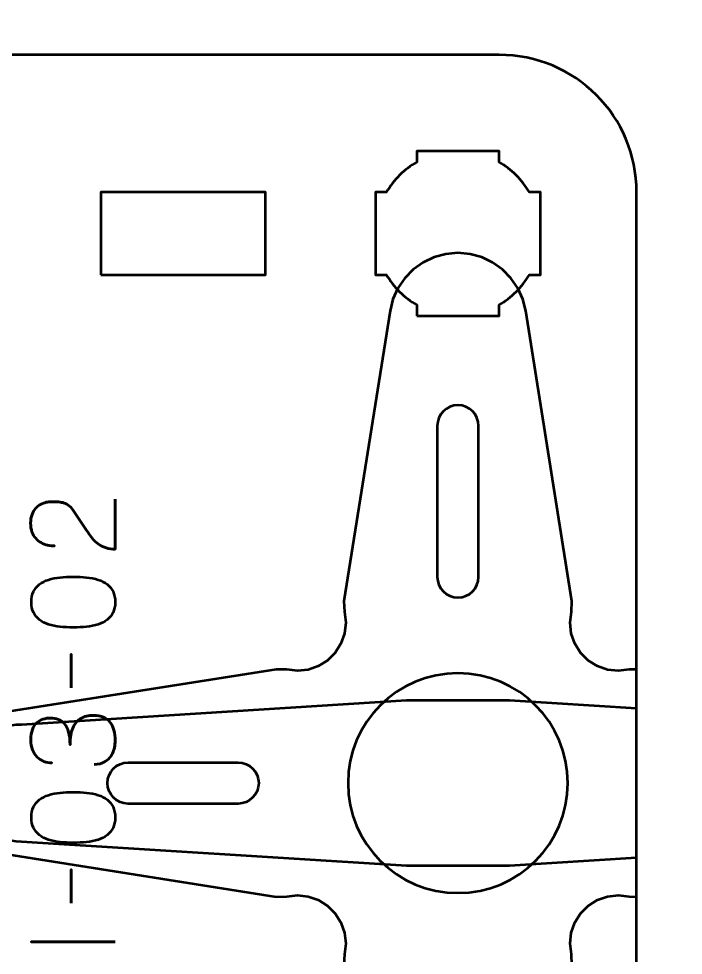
# Model space of a CAD drawing. Header units: centimetres. Extents: x -21 to 0, y -29.7 to 0.
# Drawn here: x -19.098 to -16.68, y -26.227 to -22.818 of the extents above; entities that cross this region are included whole.
import ezdxf

# ---------------------------------------------------------------- set-up
doc = ezdxf.new("R2010")
doc.units = ezdxf.units.CM
doc.header["$MEASUREMENT"] = 0
doc.layers.add('Layer 1', color=7, linetype='Continuous')

msp = doc.modelspace()

# ---------------------------------------------------------------- linework, layer by layer
at = {"layer": 'Layer 1', "color": 22, "lineweight": 53}
msp.add_open_spline([(-21.00003, -29.19995), (-21.00003, -29.19995), (-21.00003, -0.49992), (-21.00003, -0.49992), (-21.00003, -0.49992), (-21.00003, -0.22295), (-20.77694, 0.00004), (-20.49994, 0.00004), (-20.49994, 0.00004), (-20.49994, 0.00004), (-0.50008, 0.00004), (-0.50008, 0.00004), (-0.50008, 0.00004), (-0.22294, 0.00004), (0.00002, -0.22295), (0.00002, -0.49992), (0.00002, -0.49992), (0.00002, -0.49992), (0.00002, -29.19995), (0.00002, -29.19995), (0.00002, -29.19995), (0.00002, -29.47695), (-0.22294, -29.70004), (-0.50008, -29.70004), (-0.50008, -29.70004), (-0.50008, -29.70004), (-20.49994, -29.70004), (-20.49994, -29.70004), (-20.49994, -29.70004), (-20.77694, -29.70004), (-21.00003, -29.47695), (-21.00003, -29.19995)], degree=3, knots=[0, 0, 0, 0, 0.125, 0.125, 0.125, 0.125, 0.25, 0.25, 0.25, 0.25, 0.375, 0.375, 0.375, 0.375, 0.5, 0.5, 0.5, 0.5, 0.625, 0.625, 0.625, 0.625, 0.75, 0.75, 0.75, 0.75, 0.875, 0.875, 0.875, 0.875, 1, 1, 1, 1], dxfattribs=at)
at = {"layer": 'Layer 1', "color": 114, "lineweight": 53}
msp.add_open_spline([(-20.15003, -27.74994), (-20.15003, -27.74994), (-20.15003, -23.45007), (-20.15003, -23.45007), (-20.15003, -23.45007), (-20.15003, -23.17293), (-19.92694, -22.94997), (-19.64994, -22.94997), (-19.64994, -22.94997), (-19.64994, -22.94997), (-17.35007, -22.94997), (-17.35007, -22.94997), (-17.35007, -22.94997), (-17.07293, -22.94997), (-16.84997, -23.17293), (-16.84997, -23.45007), (-16.84997, -23.45007), (-16.84997, -23.45007), (-16.84997, -27.74994), (-16.84997, -27.74994), (-16.84997, -27.74994), (-16.84997, -28.02694), (-17.07293, -28.25003), (-17.35007, -28.25003), (-17.35007, -28.25003), (-17.35007, -28.25003), (-19.64994, -28.25003), (-19.64994, -28.25003), (-19.64994, -28.25003), (-19.92694, -28.25003), (-20.15003, -28.02694), (-20.15003, -27.74994)], degree=3, knots=[0, 0, 0, 0, 0.125, 0.125, 0.125, 0.125, 0.25, 0.25, 0.25, 0.25, 0.375, 0.375, 0.375, 0.375, 0.5, 0.5, 0.5, 0.5, 0.625, 0.625, 0.625, 0.625, 0.75, 0.75, 0.75, 0.75, 0.875, 0.875, 0.875, 0.875, 1, 1, 1, 1], dxfattribs=at)
at = {"layer": 'Layer 1', "lineweight": 53}
for points, knots in [([(-17.65006, -23.9), (-17.65006, -23.9), (-17.65006, -23.8598), (-17.65006, -23.8598), (-17.65006, -23.8598), (-17.69558, -23.83347), (-17.73351, -23.79551), (-17.75984, -23.75), (-17.75984, -23.75), (-17.75984, -23.75), (-17.80006, -23.75), (-17.80006, -23.75), (-17.80006, -23.75), (-17.80006, -23.75), (-17.80006, -23.45), (-17.80006, -23.45), (-17.80006, -23.45), (-17.80006, -23.45), (-17.75987, -23.45), (-17.75987, -23.45), (-17.75987, -23.45), (-17.73354, -23.40447), (-17.69559, -23.36648), (-17.65006, -23.34012), (-17.65006, -23.34012), (-17.65006, -23.34012), (-17.65006, -23.3), (-17.65006, -23.3), (-17.65006, -23.3), (-17.65006, -23.3), (-17.50464, -23.3), (-17.50464, -23.3), (-17.50464, -23.3), (-17.50464, -23.3), (-17.49999, -23.29994), (-17.49999, -23.29994), (-17.49999, -23.29994), (-17.49999, -23.29994), (-17.49535, -23.3), (-17.49535, -23.3), (-17.49535, -23.3), (-17.49535, -23.3), (-17.35006, -23.3), (-17.35006, -23.3), (-17.35006, -23.3), (-17.35006, -23.3), (-17.35006, -23.34007), (-17.35006, -23.34007), (-17.35006, -23.34007), (-17.30449, -23.36642), (-17.26648, -23.40442), (-17.24012, -23.45), (-17.24012, -23.45), (-17.24012, -23.45), (-17.20006, -23.45), (-17.20006, -23.45), (-17.20006, -23.45), (-17.20006, -23.45), (-17.20006, -23.59328), (-17.20006, -23.59328), (-17.20006, -23.59328), (-17.20006, -23.59328), (-17.19998, -23.59995), (-17.19998, -23.59995), (-17.19998, -23.59995), (-17.19998, -23.59995), (-17.20006, -23.60663), (-17.20006, -23.60663), (-17.20006, -23.60663), (-17.20006, -23.60663), (-17.20006, -23.75), (-17.20006, -23.75), (-17.20006, -23.75), (-17.20006, -23.75), (-17.24016, -23.75), (-17.24016, -23.75), (-17.24016, -23.75), (-17.26652, -23.79554), (-17.30451, -23.83352), (-17.35006, -23.85985), (-17.35006, -23.85985), (-17.35006, -23.85985), (-17.35006, -23.9), (-17.35006, -23.9), (-17.35006, -23.9), (-17.35006, -23.9), (-17.65006, -23.9), (-17.65006, -23.9)], [0, 0, 0, 0, 0.0454545, 0.0454545, 0.0454545, 0.0454545, 0.0909091, 0.0909091, 0.0909091, 0.0909091, 0.1363636, 0.1363636, 0.1363636, 0.1363636, 0.1818182, 0.1818182, 0.1818182, 0.1818182, 0.2272727, 0.2272727, 0.2272727, 0.2272727, 0.2727273, 0.2727273, 0.2727273, 0.2727273, 0.3181818, 0.3181818, 0.3181818, 0.3181818, 0.3636364, 0.3636364, 0.3636364, 0.3636364, 0.4090909, 0.4090909, 0.4090909, 0.4090909, 0.4545455, 0.4545455, 0.4545455, 0.4545455, 0.5, 0.5, 0.5, 0.5, 0.5454545, 0.5454545, 0.5454545, 0.5454545, 0.5909091, 0.5909091, 0.5909091, 0.5909091, 0.6363636, 0.6363636, 0.6363636, 0.6363636, 0.6818182, 0.6818182, 0.6818182, 0.6818182, 0.7272727, 0.7272727, 0.7272727, 0.7272727, 0.7727273, 0.7727273, 0.7727273, 0.7727273, 0.8181818, 0.8181818, 0.8181818, 0.8181818, 0.8636364, 0.8636364, 0.8636364, 0.8636364, 0.9090909, 0.9090909, 0.9090909, 0.9090909, 0.9545455, 0.9545455, 0.9545455, 0.9545455, 1, 1, 1, 1]), ([(-18.79999, -23.75007), (-18.79999, -23.75007), (-18.79999, -23.45007), (-18.79999, -23.45007), (-18.79999, -23.45007), (-18.79999, -23.45007), (-18.19998, -23.45007), (-18.19998, -23.45007), (-18.19998, -23.45007), (-18.19998, -23.45007), (-18.19998, -23.75007), (-18.19998, -23.75007), (-18.19998, -23.75007), (-18.19998, -23.75007), (-18.79999, -23.75007), (-18.79999, -23.75007)], [0, 0, 0, 0, 0.25, 0.25, 0.25, 0.25, 0.5, 0.5, 0.5, 0.5, 0.75, 0.75, 0.75, 0.75, 1, 1, 1, 1])]:
    msp.add_open_spline(points, degree=3, knots=knots, dxfattribs=at)
at = {"layer": 'Layer 1', "color": 30, "lineweight": 53}
for points, knots in [([(-19.2193, -25.35327), (-19.2193, -25.35327), (-18.16182, -25.18613), (-18.16182, -25.18613), (-18.16182, -25.18613), (-18.16182, -25.18613), (-18.123, -25.18692), (-18.123, -25.18692), (-18.123, -25.18692), (-18.123, -25.18692), (-18.08418, -25.19168), (-18.08418, -25.19168), (-18.08418, -25.19168), (-18.08418, -25.19168), (-18.04537, -25.18771), (-18.04537, -25.18771), (-18.04537, -25.18771), (-18.04537, -25.18771), (-18.00815, -25.17504), (-18.00815, -25.17504), (-18.00815, -25.17504), (-18.00815, -25.17504), (-17.97408, -25.15365), (-17.97408, -25.15365), (-17.97408, -25.15365), (-17.97408, -25.15365), (-17.94636, -25.12591), (-17.94636, -25.12591), (-17.94636, -25.12591), (-17.94636, -25.12591), (-17.92577, -25.09266), (-17.92577, -25.09266), (-17.92577, -25.09266), (-17.92577, -25.09266), (-17.9123, -25.05542), (-17.9123, -25.05542), (-17.9123, -25.05542), (-17.9123, -25.05542), (-17.90834, -25.01581), (-17.90834, -25.01581), (-17.90834, -25.01581), (-17.90834, -25.01581), (-17.91309, -24.97701), (-17.91309, -24.97701), (-17.91309, -24.97701), (-17.91309, -24.97701), (-17.91468, -24.9382), (-17.91468, -24.9382), (-17.91468, -24.9382), (-17.91468, -24.9382), (-17.74674, -23.8815), (-17.74674, -23.8815), (-17.74674, -23.8815), (-17.74674, -23.8815), (-17.73645, -23.83871), (-17.73645, -23.83871), (-17.73645, -23.83871), (-17.73645, -23.83871), (-17.71822, -23.79912), (-17.71822, -23.79912), (-17.71822, -23.79912), (-17.71822, -23.79912), (-17.69367, -23.76267), (-17.69367, -23.76267), (-17.69367, -23.76267), (-17.69367, -23.76267), (-17.66278, -23.73099), (-17.66278, -23.73099), (-17.66278, -23.73099), (-17.66278, -23.73099), (-17.62634, -23.70564), (-17.62634, -23.70564), (-17.62634, -23.70564), (-17.62634, -23.70564), (-17.58673, -23.68663), (-17.58673, -23.68663), (-17.58673, -23.68663), (-17.58673, -23.68663), (-17.54396, -23.67475), (-17.54396, -23.67475), (-17.54396, -23.67475), (-17.54396, -23.67475), (-17.50039, -23.67079), (-17.50039, -23.67079), (-17.50039, -23.67079), (-17.50039, -23.67079), (-17.45603, -23.67475), (-17.45603, -23.67475), (-17.45603, -23.67475), (-17.45603, -23.67475), (-17.41326, -23.68663), (-17.41326, -23.68663), (-17.41326, -23.68663), (-17.41326, -23.68663), (-17.37365, -23.70564), (-17.37365, -23.70564), (-17.37365, -23.70564), (-17.37365, -23.70564), (-17.33801, -23.73099), (-17.33801, -23.73099), (-17.33801, -23.73099), (-17.33801, -23.73099), (-17.30712, -23.76267), (-17.30712, -23.76267), (-17.30712, -23.76267), (-17.30712, -23.76267), (-17.28177, -23.79912), (-17.28177, -23.79912), (-17.28177, -23.79912), (-17.28177, -23.79912), (-17.26355, -23.83871), (-17.26355, -23.83871), (-17.26355, -23.83871), (-17.26355, -23.83871), (-17.25325, -23.8815), (-17.25325, -23.8815), (-17.25325, -23.8815), (-17.25325, -23.8815), (-17.08611, -24.9382), (-17.08611, -24.9382), (-17.08611, -24.9382), (-17.08611, -24.9382), (-17.08691, -24.97701), (-17.08691, -24.97701), (-17.08691, -24.97701), (-17.08691, -24.97701), (-17.09166, -25.01581), (-17.09166, -25.01581), (-17.09166, -25.01581), (-17.09166, -25.01581), (-17.08769, -25.05542), (-17.08769, -25.05542), (-17.08769, -25.05542), (-17.08769, -25.05542), (-17.07423, -25.09266), (-17.07423, -25.09266), (-17.07423, -25.09266), (-17.07423, -25.09266), (-17.05364, -25.12591), (-17.05364, -25.12591), (-17.05364, -25.12591), (-17.05364, -25.12591), (-17.02591, -25.15365), (-17.02591, -25.15365), (-17.02591, -25.15365), (-17.02591, -25.15365), (-16.99264, -25.17504), (-16.99264, -25.17504), (-16.99264, -25.17504), (-16.99264, -25.17504), (-16.95541, -25.18771), (-16.95541, -25.18771), (-16.95541, -25.18771), (-16.95541, -25.18771), (-16.91581, -25.19168), (-16.91581, -25.19168), (-16.91581, -25.19168), (-16.91581, -25.19168), (-16.87699, -25.18692), (-16.87699, -25.18692), (-16.87699, -25.18692), (-16.87699, -25.18692), (-16.84997, -25.18637), (-16.84997, -25.18637), (-16.84997, -25.18637), (-16.84997, -25.18637), (-16.84997, -26.01365), (-16.84997, -26.01365), (-16.84997, -26.01365), (-16.84997, -26.01365), (-16.87699, -26.0131), (-16.87699, -26.0131), (-16.87699, -26.0131), (-16.87699, -26.0131), (-16.91581, -26.00835), (-16.91581, -26.00835), (-16.91581, -26.00835), (-16.91581, -26.00835), (-16.95541, -26.01231), (-16.95541, -26.01231), (-16.95541, -26.01231), (-16.95541, -26.01231), (-16.99264, -26.02498), (-16.99264, -26.02498), (-16.99264, -26.02498), (-16.99264, -26.02498), (-17.02591, -26.04637), (-17.02591, -26.04637), (-17.02591, -26.04637), (-17.02591, -26.04637), (-17.05364, -26.0741), (-17.05364, -26.0741), (-17.05364, -26.0741), (-17.05364, -26.0741), (-17.07423, -26.10737), (-17.07423, -26.10737), (-17.07423, -26.10737), (-17.07423, -26.10737), (-17.08769, -26.14459), (-17.08769, -26.14459), (-17.08769, -26.14459), (-17.08769, -26.14459), (-17.09166, -26.1842), (-17.09166, -26.1842), (-17.09166, -26.1842), (-17.09166, -26.1842), (-17.08691, -26.22301), (-17.08691, -26.22301), (-17.08691, -26.22301), (-17.08691, -26.22301), (-17.08611, -26.26103), (-17.08611, -26.26103), (-17.08611, -26.26103), (-17.08611, -26.26103), (-17.25325, -27.31851), (-17.25325, -27.31851), (-17.25325, -27.31851), (-17.25325, -27.31851), (-17.26355, -27.36128), (-17.26355, -27.36128), (-17.26355, -27.36128), (-17.26355, -27.36128), (-17.28177, -27.40089), (-17.28177, -27.40089), (-17.28177, -27.40089), (-17.28177, -27.40089), (-17.30712, -27.43733), (-17.30712, -27.43733), (-17.30712, -27.43733), (-17.30712, -27.43733), (-17.33801, -27.46901), (-17.33801, -27.46901), (-17.33801, -27.46901), (-17.33801, -27.46901), (-17.37365, -27.49436), (-17.37365, -27.49436), (-17.37365, -27.49436), (-17.37365, -27.49436), (-17.41326, -27.51336), (-17.41326, -27.51336), (-17.41326, -27.51336), (-17.41326, -27.51336), (-17.45603, -27.52526), (-17.45603, -27.52526), (-17.45603, -27.52526), (-17.45603, -27.52526), (-17.50039, -27.52922), (-17.50039, -27.52922), (-17.50039, -27.52922), (-17.50039, -27.52922), (-17.54396, -27.52526), (-17.54396, -27.52526), (-17.54396, -27.52526), (-17.54396, -27.52526), (-17.58673, -27.51336), (-17.58673, -27.51336), (-17.58673, -27.51336), (-17.58673, -27.51336), (-17.62634, -27.49436), (-17.62634, -27.49436), (-17.62634, -27.49436), (-17.62634, -27.49436), (-17.66278, -27.46901), (-17.66278, -27.46901), (-17.66278, -27.46901), (-17.66278, -27.46901), (-17.69367, -27.43733), (-17.69367, -27.43733), (-17.69367, -27.43733), (-17.69367, -27.43733), (-17.71822, -27.40089), (-17.71822, -27.40089), (-17.71822, -27.40089), (-17.71822, -27.40089), (-17.73645, -27.36128), (-17.73645, -27.36128), (-17.73645, -27.36128), (-17.73645, -27.36128), (-17.74674, -27.31851), (-17.74674, -27.31851), (-17.74674, -27.31851), (-17.74674, -27.31851), (-17.91468, -26.26103), (-17.91468, -26.26103), (-17.91468, -26.26103), (-17.91468, -26.26103), (-17.91309, -26.22301), (-17.91309, -26.22301), (-17.91309, -26.22301), (-17.91309, -26.22301), (-17.90834, -26.1842), (-17.90834, -26.1842), (-17.90834, -26.1842), (-17.90834, -26.1842), (-17.9123, -26.14459), (-17.9123, -26.14459), (-17.9123, -26.14459), (-17.9123, -26.14459), (-17.92577, -26.10737), (-17.92577, -26.10737), (-17.92577, -26.10737), (-17.92577, -26.10737), (-17.94636, -26.0741), (-17.94636, -26.0741), (-17.94636, -26.0741), (-17.94636, -26.0741), (-17.97408, -26.04637), (-17.97408, -26.04637), (-17.97408, -26.04637), (-17.97408, -26.04637), (-18.00815, -26.02498), (-18.00815, -26.02498), (-18.00815, -26.02498), (-18.00815, -26.02498), (-18.04537, -26.01231), (-18.04537, -26.01231), (-18.04537, -26.01231), (-18.04537, -26.01231), (-18.08418, -26.00835), (-18.08418, -26.00835), (-18.08418, -26.00835), (-18.08418, -26.00835), (-18.123, -26.0131), (-18.123, -26.0131), (-18.123, -26.0131), (-18.123, -26.0131), (-18.16182, -26.01389), (-18.16182, -26.01389), (-18.16182, -26.01389), (-18.16182, -26.01389), (-19.2193, -25.84676), (-19.2193, -25.84676), (-19.2193, -25.84676), (-19.2193, -25.84676), (-19.26207, -25.83646), (-19.26207, -25.83646), (-19.26207, -25.83646), (-19.26207, -25.83646), (-19.30247, -25.81824), (-19.30247, -25.81824), (-19.30247, -25.81824), (-19.30247, -25.81824), (-19.33891, -25.79289), (-19.33891, -25.79289), (-19.33891, -25.79289), (-19.33891, -25.79289), (-19.3698, -25.762), (-19.3698, -25.762), (-19.3698, -25.762), (-19.3698, -25.762), (-19.39594, -25.72636), (-19.39594, -25.72636), (-19.39594, -25.72636), (-19.39594, -25.72636), (-19.41416, -25.68675), (-19.41416, -25.68675), (-19.41416, -25.68675), (-19.41416, -25.68675), (-19.42604, -25.64396), (-19.42604, -25.64396), (-19.42604, -25.64396), (-19.42604, -25.64396), (-19.43, -25.59961), (-19.43, -25.59961), (-19.43, -25.59961), (-19.43, -25.59961), (-19.42604, -25.55604), (-19.42604, -25.55604), (-19.42604, -25.55604), (-19.42604, -25.55604), (-19.41416, -25.51327), (-19.41416, -25.51327), (-19.41416, -25.51327), (-19.41416, -25.51327), (-19.39594, -25.47366), (-19.39594, -25.47366), (-19.39594, -25.47366), (-19.39594, -25.47366), (-19.3698, -25.43802), (-19.3698, -25.43802), (-19.3698, -25.43802), (-19.3698, -25.43802), (-19.33891, -25.40713), (-19.33891, -25.40713), (-19.33891, -25.40713), (-19.33891, -25.40713), (-19.30247, -25.38177), (-19.30247, -25.38177), (-19.30247, -25.38177), (-19.30247, -25.38177), (-19.26207, -25.36356), (-19.26207, -25.36356), (-19.26207, -25.36356), (-19.26207, -25.36356), (-19.2193, -25.35327), (-19.2193, -25.35327)], [0, 0, 0, 0, 0.010101, 0.010101, 0.010101, 0.010101, 0.020202, 0.020202, 0.020202, 0.020202, 0.030303, 0.030303, 0.030303, 0.030303, 0.040404, 0.040404, 0.040404, 0.040404, 0.0505051, 0.0505051, 0.0505051, 0.0505051, 0.0606061, 0.0606061, 0.0606061, 0.0606061, 0.0707071, 0.0707071, 0.0707071, 0.0707071, 0.0808081, 0.0808081, 0.0808081, 0.0808081, 0.0909091, 0.0909091, 0.0909091, 0.0909091, 0.1010101, 0.1010101, 0.1010101, 0.1010101, 0.1111111, 0.1111111, 0.1111111, 0.1111111, 0.1212121, 0.1212121, 0.1212121, 0.1212121, 0.1313131, 0.1313131, 0.1313131, 0.1313131, 0.1414141, 0.1414141, 0.1414141, 0.1414141, 0.1515152, 0.1515152, 0.1515152, 0.1515152, 0.1616162, 0.1616162, 0.1616162, 0.1616162, 0.1717172, 0.1717172, 0.1717172, 0.1717172, 0.1818182, 0.1818182, 0.1818182, 0.1818182, 0.1919192, 0.1919192, 0.1919192, 0.1919192, 0.2020202, 0.2020202, 0.2020202, 0.2020202, 0.2121212, 0.2121212, 0.2121212, 0.2121212, 0.2222222, 0.2222222, 0.2222222, 0.2222222, 0.2323232, 0.2323232, 0.2323232, 0.2323232, 0.2424242, 0.2424242, 0.2424242, 0.2424242, 0.2525253, 0.2525253, 0.2525253, 0.2525253, 0.2626263, 0.2626263, 0.2626263, 0.2626263, 0.2727273, 0.2727273, 0.2727273, 0.2727273, 0.2828283, 0.2828283, 0.2828283, 0.2828283, 0.2929293, 0.2929293, 0.2929293, 0.2929293, 0.3030303, 0.3030303, 0.3030303, 0.3030303, 0.3131313, 0.3131313, 0.3131313, 0.3131313, 0.3232323, 0.3232323, 0.3232323, 0.3232323, 0.3333333, 0.3333333, 0.3333333, 0.3333333, 0.3434343, 0.3434343, 0.3434343, 0.3434343, 0.3535354, 0.3535354, 0.3535354, 0.3535354, 0.3636364, 0.3636364, 0.3636364, 0.3636364, 0.3737374, 0.3737374, 0.3737374, 0.3737374, 0.3838384, 0.3838384, 0.3838384, 0.3838384, 0.3939394, 0.3939394, 0.3939394, 0.3939394, 0.4040404, 0.4040404, 0.4040404, 0.4040404, 0.4141414, 0.4141414, 0.4141414, 0.4141414, 0.4242424, 0.4242424, 0.4242424, 0.4242424, 0.4343434, 0.4343434, 0.4343434, 0.4343434, 0.4444444, 0.4444444, 0.4444444, 0.4444444, 0.4545455, 0.4545455, 0.4545455, 0.4545455, 0.4646465, 0.4646465, 0.4646465, 0.4646465, 0.4747475, 0.4747475, 0.4747475, 0.4747475, 0.4848485, 0.4848485, 0.4848485, 0.4848485, 0.4949495, 0.4949495, 0.4949495, 0.4949495, 0.5050505, 0.5050505, 0.5050505, 0.5050505, 0.5151515, 0.5151515, 0.5151515, 0.5151515, 0.5252525, 0.5252525, 0.5252525, 0.5252525, 0.5353535, 0.5353535, 0.5353535, 0.5353535, 0.5454545, 0.5454545, 0.5454545, 0.5454545, 0.5555556, 0.5555556, 0.5555556, 0.5555556, 0.5656566, 0.5656566, 0.5656566, 0.5656566, 0.5757576, 0.5757576, 0.5757576, 0.5757576, 0.5858586, 0.5858586, 0.5858586, 0.5858586, 0.5959596, 0.5959596, 0.5959596, 0.5959596, 0.6060606, 0.6060606, 0.6060606, 0.6060606, 0.6161616, 0.6161616, 0.6161616, 0.6161616, 0.6262626, 0.6262626, 0.6262626, 0.6262626, 0.6363636, 0.6363636, 0.6363636, 0.6363636, 0.6464646, 0.6464646, 0.6464646, 0.6464646, 0.6565657, 0.6565657, 0.6565657, 0.6565657, 0.6666667, 0.6666667, 0.6666667, 0.6666667, 0.6767677, 0.6767677, 0.6767677, 0.6767677, 0.6868687, 0.6868687, 0.6868687, 0.6868687, 0.6969697, 0.6969697, 0.6969697, 0.6969697, 0.7070707, 0.7070707, 0.7070707, 0.7070707, 0.7171717, 0.7171717, 0.7171717, 0.7171717, 0.7272727, 0.7272727, 0.7272727, 0.7272727, 0.7373737, 0.7373737, 0.7373737, 0.7373737, 0.7474747, 0.7474747, 0.7474747, 0.7474747, 0.7575758, 0.7575758, 0.7575758, 0.7575758, 0.7676768, 0.7676768, 0.7676768, 0.7676768, 0.7777778, 0.7777778, 0.7777778, 0.7777778, 0.7878788, 0.7878788, 0.7878788, 0.7878788, 0.7979798, 0.7979798, 0.7979798, 0.7979798, 0.8080808, 0.8080808, 0.8080808, 0.8080808, 0.8181818, 0.8181818, 0.8181818, 0.8181818, 0.8282828, 0.8282828, 0.8282828, 0.8282828, 0.8383838, 0.8383838, 0.8383838, 0.8383838, 0.8484848, 0.8484848, 0.8484848, 0.8484848, 0.8585859, 0.8585859, 0.8585859, 0.8585859, 0.8686869, 0.8686869, 0.8686869, 0.8686869, 0.8787879, 0.8787879, 0.8787879, 0.8787879, 0.8888889, 0.8888889, 0.8888889, 0.8888889, 0.8989899, 0.8989899, 0.8989899, 0.8989899, 0.9090909, 0.9090909, 0.9090909, 0.9090909, 0.9191919, 0.9191919, 0.9191919, 0.9191919, 0.9292929, 0.9292929, 0.9292929, 0.9292929, 0.9393939, 0.9393939, 0.9393939, 0.9393939, 0.9494949, 0.9494949, 0.9494949, 0.9494949, 0.959596, 0.959596, 0.959596, 0.959596, 0.969697, 0.969697, 0.969697, 0.969697, 0.979798, 0.979798, 0.979798, 0.979798, 0.989899, 0.989899, 0.989899, 0.989899, 1, 1, 1, 1]), ([(-18.74718, -24.56711), (-18.74718, -24.56711), (-18.74718, -24.74872), (-18.74718, -24.74872), (-18.74718, -24.74872), (-18.75946, -24.74837), (-18.77032, -24.74682), (-18.77964, -24.7442), (-18.77964, -24.7442), (-18.78895, -24.74152), (-18.79713, -24.73793), (-18.80419, -24.73348), (-18.80419, -24.73348), (-18.81124, -24.72896), (-18.81752, -24.72381), (-18.82303, -24.71796), (-18.82303, -24.71796), (-18.8286, -24.7121), (-18.83368, -24.70582), (-18.83848, -24.69905), (-18.83848, -24.69905), (-18.84321, -24.69228), (-18.84793, -24.68529), (-18.85259, -24.67802), (-18.85259, -24.67802), (-18.85259, -24.67802), (-18.90085, -24.60563), (-18.90085, -24.60563), (-18.90085, -24.60563), (-18.90607, -24.59823), (-18.91171, -24.59244), (-18.91792, -24.58835), (-18.91792, -24.58835), (-18.92406, -24.58419), (-18.93055, -24.58129), (-18.93733, -24.57953), (-18.93733, -24.57953), (-18.94417, -24.57784), (-18.95108, -24.57678), (-18.95821, -24.57643), (-18.95821, -24.57643), (-18.96534, -24.57607), (-18.97246, -24.57593), (-18.97959, -24.576), (-18.97959, -24.576), (-18.98544, -24.576), (-18.99172, -24.57678), (-18.9985, -24.57833), (-18.9985, -24.57833), (-19.0052, -24.57995), (-19.0119, -24.58249), (-19.01853, -24.58609), (-19.01853, -24.58609), (-19.02517, -24.58969), (-19.03123, -24.59449), (-19.03674, -24.60048), (-19.03674, -24.60048), (-19.04217, -24.60648), (-19.04654, -24.61389), (-19.04986, -24.62271), (-19.04986, -24.62271), (-19.05318, -24.63153), (-19.05487, -24.6419), (-19.05494, -24.65389), (-19.05494, -24.65389), (-19.05487, -24.66596), (-19.05318, -24.67661), (-19.04993, -24.68579), (-19.04993, -24.68579), (-19.04669, -24.69496), (-19.04217, -24.70279), (-19.03646, -24.70928), (-19.03646, -24.70928), (-19.03074, -24.71577), (-19.02411, -24.72099), (-19.0167, -24.72508), (-19.0167, -24.72508), (-19.00929, -24.72918), (-19.00139, -24.73214), (-18.99306, -24.73404), (-18.99306, -24.73404), (-18.98474, -24.73595), (-18.97627, -24.73687), (-18.96773, -24.73687), (-18.96773, -24.73687), (-18.97627, -24.73687), (-18.98474, -24.73595), (-18.99306, -24.73404), (-18.99306, -24.73404), (-19.00139, -24.73214), (-19.00929, -24.72918), (-19.0167, -24.72508), (-19.0167, -24.72508), (-19.02411, -24.72099), (-19.03074, -24.71577), (-19.03646, -24.70928), (-19.03646, -24.70928), (-19.04217, -24.70279), (-19.04669, -24.69496), (-19.04993, -24.68579), (-19.04993, -24.68579), (-19.05318, -24.67661), (-19.05487, -24.66596), (-19.05494, -24.65389), (-19.05494, -24.65389), (-19.05487, -24.6419), (-19.05318, -24.63153), (-19.04986, -24.62271), (-19.04986, -24.62271), (-19.04654, -24.61389), (-19.04217, -24.60648), (-19.03674, -24.60048), (-19.03674, -24.60048), (-19.03123, -24.59449), (-19.02517, -24.58969), (-19.01853, -24.58609), (-19.01853, -24.58609), (-19.0119, -24.58249), (-19.0052, -24.57995), (-18.9985, -24.57833), (-18.9985, -24.57833), (-18.99172, -24.57678), (-18.98544, -24.576), (-18.97959, -24.576), (-18.97959, -24.576), (-18.97246, -24.57593), (-18.96534, -24.57607), (-18.95821, -24.57643), (-18.95821, -24.57643), (-18.95108, -24.57678), (-18.94417, -24.57784), (-18.93733, -24.57953), (-18.93733, -24.57953), (-18.93055, -24.58129), (-18.92406, -24.58419), (-18.91792, -24.58835), (-18.91792, -24.58835), (-18.91171, -24.59244), (-18.90607, -24.59823), (-18.90085, -24.60563), (-18.90085, -24.60563), (-18.90085, -24.60563), (-18.85259, -24.67802), (-18.85259, -24.67802), (-18.85259, -24.67802), (-18.84793, -24.68529), (-18.84321, -24.69228), (-18.83848, -24.69905), (-18.83848, -24.69905), (-18.83368, -24.70582), (-18.8286, -24.7121), (-18.82303, -24.71796), (-18.82303, -24.71796), (-18.81752, -24.72381), (-18.81124, -24.72896), (-18.80419, -24.73348), (-18.80419, -24.73348), (-18.79713, -24.73793), (-18.78895, -24.74152), (-18.77964, -24.7442), (-18.77964, -24.7442), (-18.77032, -24.74682), (-18.75946, -24.74837), (-18.74718, -24.74872), (-18.74718, -24.74872), (-18.74718, -24.74872), (-18.74718, -24.56711), (-18.74718, -24.56711)], [0, 0, 0, 0, 0.0238095, 0.0238095, 0.0238095, 0.0238095, 0.047619, 0.047619, 0.047619, 0.047619, 0.0714286, 0.0714286, 0.0714286, 0.0714286, 0.0952381, 0.0952381, 0.0952381, 0.0952381, 0.1190476, 0.1190476, 0.1190476, 0.1190476, 0.1428571, 0.1428571, 0.1428571, 0.1428571, 0.1666667, 0.1666667, 0.1666667, 0.1666667, 0.1904762, 0.1904762, 0.1904762, 0.1904762, 0.2142857, 0.2142857, 0.2142857, 0.2142857, 0.2380952, 0.2380952, 0.2380952, 0.2380952, 0.2619048, 0.2619048, 0.2619048, 0.2619048, 0.2857143, 0.2857143, 0.2857143, 0.2857143, 0.3095238, 0.3095238, 0.3095238, 0.3095238, 0.3333333, 0.3333333, 0.3333333, 0.3333333, 0.3571429, 0.3571429, 0.3571429, 0.3571429, 0.3809524, 0.3809524, 0.3809524, 0.3809524, 0.4047619, 0.4047619, 0.4047619, 0.4047619, 0.4285714, 0.4285714, 0.4285714, 0.4285714, 0.452381, 0.452381, 0.452381, 0.452381, 0.4761905, 0.4761905, 0.4761905, 0.4761905, 0.5, 0.5, 0.5, 0.5, 0.5238095, 0.5238095, 0.5238095, 0.5238095, 0.547619, 0.547619, 0.547619, 0.547619, 0.5714286, 0.5714286, 0.5714286, 0.5714286, 0.5952381, 0.5952381, 0.5952381, 0.5952381, 0.6190476, 0.6190476, 0.6190476, 0.6190476, 0.6428571, 0.6428571, 0.6428571, 0.6428571, 0.6666667, 0.6666667, 0.6666667, 0.6666667, 0.6904762, 0.6904762, 0.6904762, 0.6904762, 0.7142857, 0.7142857, 0.7142857, 0.7142857, 0.7380952, 0.7380952, 0.7380952, 0.7380952, 0.7619048, 0.7619048, 0.7619048, 0.7619048, 0.7857143, 0.7857143, 0.7857143, 0.7857143, 0.8095238, 0.8095238, 0.8095238, 0.8095238, 0.8333333, 0.8333333, 0.8333333, 0.8333333, 0.8571429, 0.8571429, 0.8571429, 0.8571429, 0.8809524, 0.8809524, 0.8809524, 0.8809524, 0.9047619, 0.9047619, 0.9047619, 0.9047619, 0.9285714, 0.9285714, 0.9285714, 0.9285714, 0.952381, 0.952381, 0.952381, 0.952381, 0.9761905, 0.9761905, 0.9761905, 0.9761905, 1, 1, 1, 1]), ([(-18.74718, -24.94133), (-18.74725, -24.92652), (-18.74986, -24.91375), (-18.75494, -24.90309), (-18.75494, -24.90309), (-18.76002, -24.89251), (-18.76729, -24.88369), (-18.77653, -24.87664), (-18.77653, -24.87664), (-18.78584, -24.86965), (-18.79685, -24.86415), (-18.80955, -24.86006), (-18.80955, -24.86006), (-18.82225, -24.85603), (-18.83615, -24.85314), (-18.85139, -24.85152), (-18.85139, -24.85152), (-18.86663, -24.84982), (-18.88265, -24.84898), (-18.89958, -24.84905), (-18.89958, -24.84905), (-18.91644, -24.84898), (-18.93246, -24.84982), (-18.94763, -24.85152), (-18.94763, -24.85152), (-18.9628, -24.85314), (-18.97677, -24.85603), (-18.98947, -24.86006), (-18.98947, -24.86006), (-19.0021, -24.86415), (-19.0131, -24.86965), (-19.02249, -24.87664), (-19.02249, -24.87664), (-19.0318, -24.88369), (-19.03907, -24.89251), (-19.04415, -24.90309), (-19.04415, -24.90309), (-19.0493, -24.91375), (-19.05191, -24.92652), (-19.05198, -24.94133), (-19.05198, -24.94133), (-19.05191, -24.95615), (-19.0493, -24.96892), (-19.04415, -24.97958), (-19.04415, -24.97958), (-19.03907, -24.99016), (-19.0318, -24.99898), (-19.02249, -25.00603), (-19.02249, -25.00603), (-19.0131, -25.01302), (-19.0021, -25.01852), (-18.98947, -25.02261), (-18.98947, -25.02261), (-18.97677, -25.02664), (-18.9628, -25.02953), (-18.94763, -25.03115), (-18.94763, -25.03115), (-18.93246, -25.03284), (-18.91644, -25.03369), (-18.89958, -25.03362), (-18.89958, -25.03362), (-18.88265, -25.03369), (-18.86663, -25.03284), (-18.85139, -25.03115), (-18.85139, -25.03115), (-18.83615, -25.02953), (-18.82225, -25.02664), (-18.80955, -25.02261), (-18.80955, -25.02261), (-18.79685, -25.01852), (-18.78584, -25.01302), (-18.77653, -25.00603), (-18.77653, -25.00603), (-18.76729, -24.99898), (-18.76002, -24.99016), (-18.75494, -24.97958), (-18.75494, -24.97958), (-18.74986, -24.96892), (-18.74725, -24.95615), (-18.74718, -24.94133)], [0, 0, 0, 0, 0.05, 0.05, 0.05, 0.05, 0.1, 0.1, 0.1, 0.1, 0.15, 0.15, 0.15, 0.15, 0.2, 0.2, 0.2, 0.2, 0.25, 0.25, 0.25, 0.25, 0.3, 0.3, 0.3, 0.3, 0.35, 0.35, 0.35, 0.35, 0.4, 0.4, 0.4, 0.4, 0.45, 0.45, 0.45, 0.45, 0.5, 0.5, 0.5, 0.5, 0.55, 0.55, 0.55, 0.55, 0.6, 0.6, 0.6, 0.6, 0.65, 0.65, 0.65, 0.65, 0.7, 0.7, 0.7, 0.7, 0.75, 0.75, 0.75, 0.75, 0.8, 0.8, 0.8, 0.8, 0.85, 0.85, 0.85, 0.85, 0.9, 0.9, 0.9, 0.9, 0.95, 0.95, 0.95, 0.95, 1, 1, 1, 1]), ([(-18.74718, -24.94133), (-18.74725, -24.92652), (-18.74986, -24.91375), (-18.75494, -24.90309), (-18.75494, -24.90309), (-18.76002, -24.89251), (-18.76729, -24.88369), (-18.77653, -24.87664), (-18.77653, -24.87664), (-18.78584, -24.86965), (-18.79685, -24.86415), (-18.80955, -24.86006), (-18.80955, -24.86006), (-18.82225, -24.85603), (-18.83615, -24.85314), (-18.85139, -24.85152), (-18.85139, -24.85152), (-18.86663, -24.84982), (-18.88265, -24.84898), (-18.89958, -24.84905), (-18.89958, -24.84905), (-18.91644, -24.84898), (-18.93246, -24.84982), (-18.94763, -24.85152), (-18.94763, -24.85152), (-18.9628, -24.85314), (-18.97677, -24.85603), (-18.98947, -24.86006), (-18.98947, -24.86006), (-19.0021, -24.86415), (-19.0131, -24.86965), (-19.02249, -24.87664), (-19.02249, -24.87664), (-19.0318, -24.88369), (-19.03907, -24.89251), (-19.04415, -24.90309), (-19.04415, -24.90309), (-19.0493, -24.91375), (-19.05191, -24.92652), (-19.05198, -24.94133), (-19.05198, -24.94133), (-19.05191, -24.95615), (-19.0493, -24.96892), (-19.04415, -24.97958), (-19.04415, -24.97958), (-19.03907, -24.99016), (-19.0318, -24.99898), (-19.02249, -25.00603), (-19.02249, -25.00603), (-19.0131, -25.01302), (-19.0021, -25.01852), (-18.98947, -25.02261), (-18.98947, -25.02261), (-18.97677, -25.02664), (-18.9628, -25.02953), (-18.94763, -25.03115), (-18.94763, -25.03115), (-18.93246, -25.03284), (-18.91644, -25.03369), (-18.89958, -25.03362), (-18.89958, -25.03362), (-18.88265, -25.03369), (-18.86663, -25.03284), (-18.85139, -25.03115), (-18.85139, -25.03115), (-18.83615, -25.02953), (-18.82225, -25.02664), (-18.80955, -25.02261), (-18.80955, -25.02261), (-18.79685, -25.01852), (-18.78584, -25.01302), (-18.77653, -25.00603), (-18.77653, -25.00603), (-18.76729, -24.99898), (-18.76002, -24.99016), (-18.75494, -24.97958), (-18.75494, -24.97958), (-18.74986, -24.96892), (-18.74725, -24.95615), (-18.74718, -24.94133)], [0, 0, 0, 0, 0.05, 0.05, 0.05, 0.05, 0.1, 0.1, 0.1, 0.1, 0.15, 0.15, 0.15, 0.15, 0.2, 0.2, 0.2, 0.2, 0.25, 0.25, 0.25, 0.25, 0.3, 0.3, 0.3, 0.3, 0.35, 0.35, 0.35, 0.35, 0.4, 0.4, 0.4, 0.4, 0.45, 0.45, 0.45, 0.45, 0.5, 0.5, 0.5, 0.5, 0.55, 0.55, 0.55, 0.55, 0.6, 0.6, 0.6, 0.6, 0.65, 0.65, 0.65, 0.65, 0.7, 0.7, 0.7, 0.7, 0.75, 0.75, 0.75, 0.75, 0.8, 0.8, 0.8, 0.8, 0.85, 0.85, 0.85, 0.85, 0.9, 0.9, 0.9, 0.9, 0.95, 0.95, 0.95, 0.95, 1, 1, 1, 1]), ([(-18.90678, -25.25375), (-18.90678, -25.25375), (-18.90678, -25.13056), (-18.90678, -25.13056), (-18.90678, -25.13056), (-18.90678, -25.13056), (-18.90678, -25.25375), (-18.90678, -25.25375)], [0, 0, 0, 0, 0.5, 0.5, 0.5, 0.5, 1, 1, 1, 1]), ([(-17.3125, -25.9), (-17.3125, -25.9), (-17.6875, -25.9), (-17.6875, -25.9), (-17.6875, -25.9), (-17.6875, -25.9), (-19.0875, -25.8125), (-19.0875, -25.8125), (-19.0875, -25.8125), (-19.20454, -25.8125), (-19.3, -25.71704), (-19.3, -25.6), (-19.3, -25.6), (-19.3, -25.48296), (-19.20454, -25.3875), (-19.0875, -25.3875), (-19.0875, -25.3875), (-19.0875, -25.3875), (-17.6875, -25.3), (-17.6875, -25.3), (-17.6875, -25.3), (-17.6875, -25.3), (-17.3125, -25.3), (-17.3125, -25.3), (-17.3125, -25.3), (-17.3125, -25.3), (-16.84997, -25.32891), (-16.84997, -25.32891), (-16.84997, -25.32891), (-16.84997, -25.32891), (-16.84997, -25.87109), (-16.84997, -25.87109), (-16.84997, -25.87109), (-16.84997, -25.87109), (-17.3125, -25.9), (-17.3125, -25.9)], [0, 0, 0, 0, 0.1111111, 0.1111111, 0.1111111, 0.1111111, 0.2222222, 0.2222222, 0.2222222, 0.2222222, 0.3333333, 0.3333333, 0.3333333, 0.3333333, 0.4444444, 0.4444444, 0.4444444, 0.4444444, 0.5555556, 0.5555556, 0.5555556, 0.5555556, 0.6666667, 0.6666667, 0.6666667, 0.6666667, 0.7777778, 0.7777778, 0.7777778, 0.7777778, 0.8888889, 0.8888889, 0.8888889, 0.8888889, 1, 1, 1, 1]), ([(-18.8238, -25.5323), (-18.80856, -25.53223), (-18.7953, -25.5287), (-18.7838, -25.52172), (-18.7838, -25.52172), (-18.77237, -25.51473), (-18.76341, -25.50478), (-18.75699, -25.4918), (-18.75699, -25.4918), (-18.75057, -25.47882), (-18.74732, -25.46323), (-18.74718, -25.44509), (-18.74718, -25.44509), (-18.74718, -25.43148), (-18.74859, -25.41913), (-18.75155, -25.40791), (-18.75155, -25.40791), (-18.75452, -25.39676), (-18.7591, -25.38717), (-18.76538, -25.37905), (-18.76538, -25.37905), (-18.77166, -25.37094), (-18.77978, -25.36473), (-18.78965, -25.36029), (-18.78965, -25.36029), (-18.7996, -25.35591), (-18.81153, -25.35373), (-18.8255, -25.35366), (-18.8255, -25.35366), (-18.84412, -25.35358), (-18.85986, -25.35739), (-18.87263, -25.36494), (-18.87263, -25.36494), (-18.8854, -25.37249), (-18.89499, -25.38421), (-18.90155, -25.39994), (-18.90155, -25.39994), (-18.90812, -25.41567), (-18.91143, -25.43585), (-18.91143, -25.46033), (-18.91143, -25.46033), (-18.91136, -25.44206), (-18.91305, -25.42675), (-18.91651, -25.41426), (-18.91651, -25.41426), (-18.91997, -25.40184), (-18.92484, -25.3919), (-18.93119, -25.38442), (-18.93119, -25.38442), (-18.93747, -25.37694), (-18.94495, -25.37151), (-18.95355, -25.36826), (-18.95355, -25.36826), (-18.96209, -25.36494), (-18.97147, -25.36332), (-18.9817, -25.36339), (-18.9817, -25.36339), (-18.99194, -25.36332), (-19.00139, -25.36473), (-19.01014, -25.36755), (-19.01014, -25.36755), (-19.01889, -25.37031), (-19.02658, -25.37482), (-19.03314, -25.38096), (-19.03314, -25.38096), (-19.0397, -25.3871), (-19.04485, -25.39521), (-19.04852, -25.40516), (-19.04852, -25.40516), (-19.05219, -25.41518), (-19.05402, -25.42739), (-19.05409, -25.44171), (-19.05409, -25.44171), (-19.05402, -25.45596), (-19.05191, -25.46845), (-19.04781, -25.47903), (-19.04781, -25.47903), (-19.04372, -25.48969), (-19.03815, -25.49843), (-19.03102, -25.50549), (-19.03102, -25.50549), (-19.0239, -25.51247), (-19.01578, -25.5177), (-19.00661, -25.52115), (-19.00661, -25.52115), (-18.99744, -25.52468), (-18.9877, -25.52637), (-18.97747, -25.52637), (-18.97747, -25.52637), (-18.9877, -25.52637), (-18.99744, -25.52468), (-19.00661, -25.52115), (-19.00661, -25.52115), (-19.01578, -25.5177), (-19.0239, -25.51247), (-19.03102, -25.50549), (-19.03102, -25.50549), (-19.03815, -25.49843), (-19.04372, -25.48969), (-19.04781, -25.47903), (-19.04781, -25.47903), (-19.05191, -25.46845), (-19.05402, -25.45596), (-19.05409, -25.44171), (-19.05409, -25.44171), (-19.05402, -25.42739), (-19.05219, -25.41518), (-19.04852, -25.40516), (-19.04852, -25.40516), (-19.04485, -25.39521), (-19.0397, -25.3871), (-19.03314, -25.38096), (-19.03314, -25.38096), (-19.02658, -25.37482), (-19.01889, -25.37031), (-19.01014, -25.36755), (-19.01014, -25.36755), (-19.00139, -25.36473), (-18.99194, -25.36332), (-18.9817, -25.36339), (-18.9817, -25.36339), (-18.97147, -25.36332), (-18.96209, -25.36494), (-18.95355, -25.36826), (-18.95355, -25.36826), (-18.94495, -25.37151), (-18.93747, -25.37694), (-18.93119, -25.38442), (-18.93119, -25.38442), (-18.92484, -25.3919), (-18.91997, -25.40184), (-18.91651, -25.41426), (-18.91651, -25.41426), (-18.91305, -25.42675), (-18.91136, -25.44206), (-18.91143, -25.46033), (-18.91143, -25.46033), (-18.91143, -25.43585), (-18.90812, -25.41567), (-18.90155, -25.39994), (-18.90155, -25.39994), (-18.89499, -25.38421), (-18.8854, -25.37249), (-18.87263, -25.36494), (-18.87263, -25.36494), (-18.85986, -25.35739), (-18.84412, -25.35358), (-18.8255, -25.35366), (-18.8255, -25.35366), (-18.81153, -25.35373), (-18.7996, -25.35591), (-18.78965, -25.36029), (-18.78965, -25.36029), (-18.77978, -25.36473), (-18.77166, -25.37094), (-18.76538, -25.37905), (-18.76538, -25.37905), (-18.7591, -25.38717), (-18.75452, -25.39676), (-18.75155, -25.40791), (-18.75155, -25.40791), (-18.74859, -25.41913), (-18.74718, -25.43148), (-18.74718, -25.44509), (-18.74718, -25.44509), (-18.74732, -25.46323), (-18.75057, -25.47882), (-18.75699, -25.4918), (-18.75699, -25.4918), (-18.76341, -25.50478), (-18.77237, -25.51473), (-18.7838, -25.52172), (-18.7838, -25.52172), (-18.7953, -25.5287), (-18.80856, -25.53223), (-18.8238, -25.5323)], [0, 0, 0, 0, 0.0227273, 0.0227273, 0.0227273, 0.0227273, 0.0454545, 0.0454545, 0.0454545, 0.0454545, 0.0681818, 0.0681818, 0.0681818, 0.0681818, 0.0909091, 0.0909091, 0.0909091, 0.0909091, 0.1136364, 0.1136364, 0.1136364, 0.1136364, 0.1363636, 0.1363636, 0.1363636, 0.1363636, 0.1590909, 0.1590909, 0.1590909, 0.1590909, 0.1818182, 0.1818182, 0.1818182, 0.1818182, 0.2045455, 0.2045455, 0.2045455, 0.2045455, 0.2272727, 0.2272727, 0.2272727, 0.2272727, 0.25, 0.25, 0.25, 0.25, 0.2727273, 0.2727273, 0.2727273, 0.2727273, 0.2954545, 0.2954545, 0.2954545, 0.2954545, 0.3181818, 0.3181818, 0.3181818, 0.3181818, 0.3409091, 0.3409091, 0.3409091, 0.3409091, 0.3636364, 0.3636364, 0.3636364, 0.3636364, 0.3863636, 0.3863636, 0.3863636, 0.3863636, 0.4090909, 0.4090909, 0.4090909, 0.4090909, 0.4318182, 0.4318182, 0.4318182, 0.4318182, 0.4545455, 0.4545455, 0.4545455, 0.4545455, 0.4772727, 0.4772727, 0.4772727, 0.4772727, 0.5, 0.5, 0.5, 0.5, 0.5227273, 0.5227273, 0.5227273, 0.5227273, 0.5454545, 0.5454545, 0.5454545, 0.5454545, 0.5681818, 0.5681818, 0.5681818, 0.5681818, 0.5909091, 0.5909091, 0.5909091, 0.5909091, 0.6136364, 0.6136364, 0.6136364, 0.6136364, 0.6363636, 0.6363636, 0.6363636, 0.6363636, 0.6590909, 0.6590909, 0.6590909, 0.6590909, 0.6818182, 0.6818182, 0.6818182, 0.6818182, 0.7045455, 0.7045455, 0.7045455, 0.7045455, 0.7272727, 0.7272727, 0.7272727, 0.7272727, 0.75, 0.75, 0.75, 0.75, 0.7727273, 0.7727273, 0.7727273, 0.7727273, 0.7954545, 0.7954545, 0.7954545, 0.7954545, 0.8181818, 0.8181818, 0.8181818, 0.8181818, 0.8409091, 0.8409091, 0.8409091, 0.8409091, 0.8636364, 0.8636364, 0.8636364, 0.8636364, 0.8863636, 0.8863636, 0.8863636, 0.8863636, 0.9090909, 0.9090909, 0.9090909, 0.9090909, 0.9318182, 0.9318182, 0.9318182, 0.9318182, 0.9545455, 0.9545455, 0.9545455, 0.9545455, 0.9772727, 0.9772727, 0.9772727, 0.9772727, 1, 1, 1, 1]), ([(-18.74718, -25.72491), (-18.74725, -25.7101), (-18.74986, -25.69733), (-18.75494, -25.68667), (-18.75494, -25.68667), (-18.76002, -25.67609), (-18.76729, -25.66727), (-18.77653, -25.66022), (-18.77653, -25.66022), (-18.78584, -25.65323), (-18.79685, -25.64773), (-18.80955, -25.64364), (-18.80955, -25.64364), (-18.82225, -25.63961), (-18.83615, -25.63672), (-18.85139, -25.6351), (-18.85139, -25.6351), (-18.86663, -25.6334), (-18.88265, -25.63256), (-18.89958, -25.63263), (-18.89958, -25.63263), (-18.91644, -25.63256), (-18.93246, -25.6334), (-18.94763, -25.6351), (-18.94763, -25.6351), (-18.9628, -25.63672), (-18.97677, -25.63961), (-18.98947, -25.64364), (-18.98947, -25.64364), (-19.0021, -25.64773), (-19.0131, -25.65323), (-19.02249, -25.66022), (-19.02249, -25.66022), (-19.0318, -25.66727), (-19.03907, -25.67609), (-19.04415, -25.68667), (-19.04415, -25.68667), (-19.0493, -25.69733), (-19.05191, -25.7101), (-19.05198, -25.72491), (-19.05198, -25.72491), (-19.05191, -25.73973), (-19.0493, -25.7525), (-19.04415, -25.76316), (-19.04415, -25.76316), (-19.03907, -25.77374), (-19.0318, -25.78256), (-19.02249, -25.78961), (-19.02249, -25.78961), (-19.0131, -25.7966), (-19.0021, -25.8021), (-18.98947, -25.80619), (-18.98947, -25.80619), (-18.97677, -25.81022), (-18.9628, -25.81311), (-18.94763, -25.81473), (-18.94763, -25.81473), (-18.93246, -25.81642), (-18.91644, -25.81727), (-18.89958, -25.8172), (-18.89958, -25.8172), (-18.88265, -25.81727), (-18.86663, -25.81642), (-18.85139, -25.81473), (-18.85139, -25.81473), (-18.83615, -25.81311), (-18.82225, -25.81022), (-18.80955, -25.80619), (-18.80955, -25.80619), (-18.79685, -25.8021), (-18.78584, -25.7966), (-18.77653, -25.78961), (-18.77653, -25.78961), (-18.76729, -25.78256), (-18.76002, -25.77374), (-18.75494, -25.76316), (-18.75494, -25.76316), (-18.74986, -25.7525), (-18.74725, -25.73973), (-18.74718, -25.72491)], [0, 0, 0, 0, 0.05, 0.05, 0.05, 0.05, 0.1, 0.1, 0.1, 0.1, 0.15, 0.15, 0.15, 0.15, 0.2, 0.2, 0.2, 0.2, 0.25, 0.25, 0.25, 0.25, 0.3, 0.3, 0.3, 0.3, 0.35, 0.35, 0.35, 0.35, 0.4, 0.4, 0.4, 0.4, 0.45, 0.45, 0.45, 0.45, 0.5, 0.5, 0.5, 0.5, 0.55, 0.55, 0.55, 0.55, 0.6, 0.6, 0.6, 0.6, 0.65, 0.65, 0.65, 0.65, 0.7, 0.7, 0.7, 0.7, 0.75, 0.75, 0.75, 0.75, 0.8, 0.8, 0.8, 0.8, 0.85, 0.85, 0.85, 0.85, 0.9, 0.9, 0.9, 0.9, 0.95, 0.95, 0.95, 0.95, 1, 1, 1, 1]), ([(-18.74718, -25.72491), (-18.74725, -25.7101), (-18.74986, -25.69733), (-18.75494, -25.68667), (-18.75494, -25.68667), (-18.76002, -25.67609), (-18.76729, -25.66727), (-18.77653, -25.66022), (-18.77653, -25.66022), (-18.78584, -25.65323), (-18.79685, -25.64773), (-18.80955, -25.64364), (-18.80955, -25.64364), (-18.82225, -25.63961), (-18.83615, -25.63672), (-18.85139, -25.6351), (-18.85139, -25.6351), (-18.86663, -25.6334), (-18.88265, -25.63256), (-18.89958, -25.63263), (-18.89958, -25.63263), (-18.91644, -25.63256), (-18.93246, -25.6334), (-18.94763, -25.6351), (-18.94763, -25.6351), (-18.9628, -25.63672), (-18.97677, -25.63961), (-18.98947, -25.64364), (-18.98947, -25.64364), (-19.0021, -25.64773), (-19.0131, -25.65323), (-19.02249, -25.66022), (-19.02249, -25.66022), (-19.0318, -25.66727), (-19.03907, -25.67609), (-19.04415, -25.68667), (-19.04415, -25.68667), (-19.0493, -25.69733), (-19.05191, -25.7101), (-19.05198, -25.72491), (-19.05198, -25.72491), (-19.05191, -25.73973), (-19.0493, -25.7525), (-19.04415, -25.76316), (-19.04415, -25.76316), (-19.03907, -25.77374), (-19.0318, -25.78256), (-19.02249, -25.78961), (-19.02249, -25.78961), (-19.0131, -25.7966), (-19.0021, -25.8021), (-18.98947, -25.80619), (-18.98947, -25.80619), (-18.97677, -25.81022), (-18.9628, -25.81311), (-18.94763, -25.81473), (-18.94763, -25.81473), (-18.93246, -25.81642), (-18.91644, -25.81727), (-18.89958, -25.8172), (-18.89958, -25.8172), (-18.88265, -25.81727), (-18.86663, -25.81642), (-18.85139, -25.81473), (-18.85139, -25.81473), (-18.83615, -25.81311), (-18.82225, -25.81022), (-18.80955, -25.80619), (-18.80955, -25.80619), (-18.79685, -25.8021), (-18.78584, -25.7966), (-18.77653, -25.78961), (-18.77653, -25.78961), (-18.76729, -25.78256), (-18.76002, -25.77374), (-18.75494, -25.76316), (-18.75494, -25.76316), (-18.74986, -25.7525), (-18.74725, -25.73973), (-18.74718, -25.72491)], [0, 0, 0, 0, 0.05, 0.05, 0.05, 0.05, 0.1, 0.1, 0.1, 0.1, 0.15, 0.15, 0.15, 0.15, 0.2, 0.2, 0.2, 0.2, 0.25, 0.25, 0.25, 0.25, 0.3, 0.3, 0.3, 0.3, 0.35, 0.35, 0.35, 0.35, 0.4, 0.4, 0.4, 0.4, 0.45, 0.45, 0.45, 0.45, 0.5, 0.5, 0.5, 0.5, 0.55, 0.55, 0.55, 0.55, 0.6, 0.6, 0.6, 0.6, 0.65, 0.65, 0.65, 0.65, 0.7, 0.7, 0.7, 0.7, 0.75, 0.75, 0.75, 0.75, 0.8, 0.8, 0.8, 0.8, 0.85, 0.85, 0.85, 0.85, 0.9, 0.9, 0.9, 0.9, 0.95, 0.95, 0.95, 0.95, 1, 1, 1, 1]), ([(-18.90678, -26.03733), (-18.90678, -26.03733), (-18.90678, -25.91414), (-18.90678, -25.91414), (-18.90678, -25.91414), (-18.90678, -25.91414), (-18.90678, -26.03733), (-18.90678, -26.03733)], [0, 0, 0, 0, 0.5, 0.5, 0.5, 0.5, 1, 1, 1, 1]), ([(-18.74718, -26.1783), (-18.74718, -26.1783), (-19.0524, -26.1783), (-19.0524, -26.1783), (-19.0524, -26.1783), (-19.0524, -26.1783), (-18.74718, -26.1783), (-18.74718, -26.1783)], [0, 0, 0, 0, 0.5, 0.5, 0.5, 0.5, 1, 1, 1, 1])]:
    msp.add_open_spline(points, degree=3, knots=knots, dxfattribs=at)
at = {"layer": 'Layer 1', "color": 250, "lineweight": 53}
for points, knots in [([(-17.425, -24.84999), (-17.425, -24.8914), (-17.45859, -24.92499), (-17.5, -24.92499), (-17.5, -24.92499), (-17.54141, -24.92499), (-17.575, -24.8914), (-17.575, -24.84999), (-17.575, -24.84999), (-17.575, -24.84999), (-17.575, -24.29999), (-17.575, -24.29999), (-17.575, -24.29999), (-17.575, -24.25858), (-17.54141, -24.22499), (-17.5, -24.22499), (-17.5, -24.22499), (-17.45859, -24.22499), (-17.425, -24.25858), (-17.425, -24.29999), (-17.425, -24.29999), (-17.425, -24.29999), (-17.425, -24.84999), (-17.425, -24.84999)], [0, 0, 0, 0, 0.1666667, 0.1666667, 0.1666667, 0.1666667, 0.3333333, 0.3333333, 0.3333333, 0.3333333, 0.5, 0.5, 0.5, 0.5, 0.6666667, 0.6666667, 0.6666667, 0.6666667, 0.8333333, 0.8333333, 0.8333333, 0.8333333, 1, 1, 1, 1]), ([(-17.9, -25.6), (-17.9, -25.37913), (-17.72088, -25.2), (-17.5, -25.2), (-17.5, -25.2), (-17.27913, -25.2), (-17.1, -25.37913), (-17.1, -25.6), (-17.1, -25.6), (-17.1, -25.82088), (-17.27913, -26), (-17.5, -26), (-17.5, -26), (-17.72088, -26), (-17.9, -25.82088), (-17.9, -25.6)], [0, 0, 0, 0, 0.25, 0.25, 0.25, 0.25, 0.5, 0.5, 0.5, 0.5, 0.75, 0.75, 0.75, 0.75, 1, 1, 1, 1]), ([(-18.7, -25.525), (-18.74141, -25.525), (-18.775, -25.55859), (-18.775, -25.6), (-18.775, -25.6), (-18.775, -25.64141), (-18.74141, -25.675), (-18.7, -25.675), (-18.7, -25.675), (-18.7, -25.675), (-18.3, -25.675), (-18.3, -25.675), (-18.3, -25.675), (-18.25859, -25.675), (-18.225, -25.64141), (-18.225, -25.6), (-18.225, -25.6), (-18.225, -25.55859), (-18.25859, -25.525), (-18.3, -25.525), (-18.3, -25.525), (-18.3, -25.525), (-18.7, -25.525), (-18.7, -25.525)], [0, 0, 0, 0, 0.1666667, 0.1666667, 0.1666667, 0.1666667, 0.3333333, 0.3333333, 0.3333333, 0.3333333, 0.5, 0.5, 0.5, 0.5, 0.6666667, 0.6666667, 0.6666667, 0.6666667, 0.8333333, 0.8333333, 0.8333333, 0.8333333, 1, 1, 1, 1])]:
    msp.add_open_spline(points, degree=3, knots=knots, dxfattribs=at)

doc.saveas('drawing.dxf')
